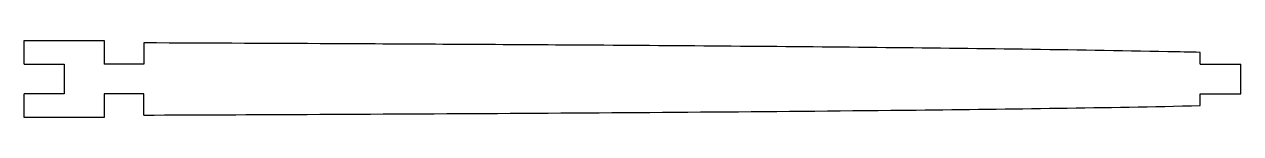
# Model space of a CAD drawing. Header units: millimetres. Extents: x -4 to 57, y -1.9 to 1.9.
import ezdxf

# ---------------------------------------------------------------- set-up
doc = ezdxf.new("R2010")
doc.units = ezdxf.units.MM

msp = doc.modelspace()

# ---------------------------------------------------------------- linework, layer by layer
at = {"color": 7, "linetype": 'Continuous', "lineweight": 25}
for p, q in [((-4, 1.937), (0, 1.937)), ((-4, 0.75), (-4, 1.937)), ((0, 1.937), (0, 0.75)), ((2, 1.81), (2, 0.75)), ((54.974, 0.75), (54.974, 1.336)), ((-4, 0.75), (-2, 0.75)), ((-2, 0.75), (-2, -0.75)), ((2, 0.75), (0, 0.75)), ((54.974, 0.75), (57, 0.75)), ((57, -0.75), (57, 0.75)), ((-2, -0.75), (-4, -0.75)), ((-4, -1.937), (-4, -0.75)), ((0, -0.75), (0, -1.937)), ((2, -0.75), (0, -0.75)), ((2, -1.81), (2, -0.75)), ((54.974, -1.336), (54.974, -0.75)), ((54.974, -0.75), (57, -0.75)), ((0, -1.937), (-4, -1.937))]:
    msp.add_line(p, q, dxfattribs=at)
for points, knots in [([(54.974, 1.336), (54.433, 1.348), (53.892, 1.359), (53.351, 1.37), (48.486, 1.467), (43.62, 1.527), (38.753, 1.577), (33.887, 1.626), (29.021, 1.664), (24.155, 1.696), (20.133, 1.722), (16.111, 1.745), (12.09, 1.765), (8.726, 1.781), (5.363, 1.797), (2, 1.81)], [0.00202636, 0.00202636, 0.00202636, 0.00202636, 0.00364974, 0.00364974, 0.00364974, 0.01824908, 0.01824908, 0.01824908, 0.03284814, 0.03284814, 0.03284814, 0.04491396, 0.04491396, 0.04491396, 0.05500364, 0.05500364, 0.05500364, 0.05500364]), ([(2, -1.81), (4.728, -1.799), (7.455, -1.787), (10.183, -1.774), (13.578, -1.758), (16.972, -1.74), (20.366, -1.72), (23.761, -1.699), (27.155, -1.677), (30.549, -1.65), (33.944, -1.623), (37.338, -1.593), (40.732, -1.556), (45.48, -1.503), (50.227, -1.44), (54.974, -1.336)], [0.00200002, 0.00200002, 0.00200002, 0.00200002, 0.01018323, 0.01018323, 0.01018323, 0.02036646, 0.02036646, 0.02036646, 0.0305497, 0.0305497, 0.0305497, 0.04073295, 0.04073295, 0.04073295, 0.05497701, 0.05497701, 0.05497701, 0.05497701])]:
    msp.add_open_spline(points, degree=3, knots=knots, dxfattribs=at)

doc.saveas('drawing.dxf')
